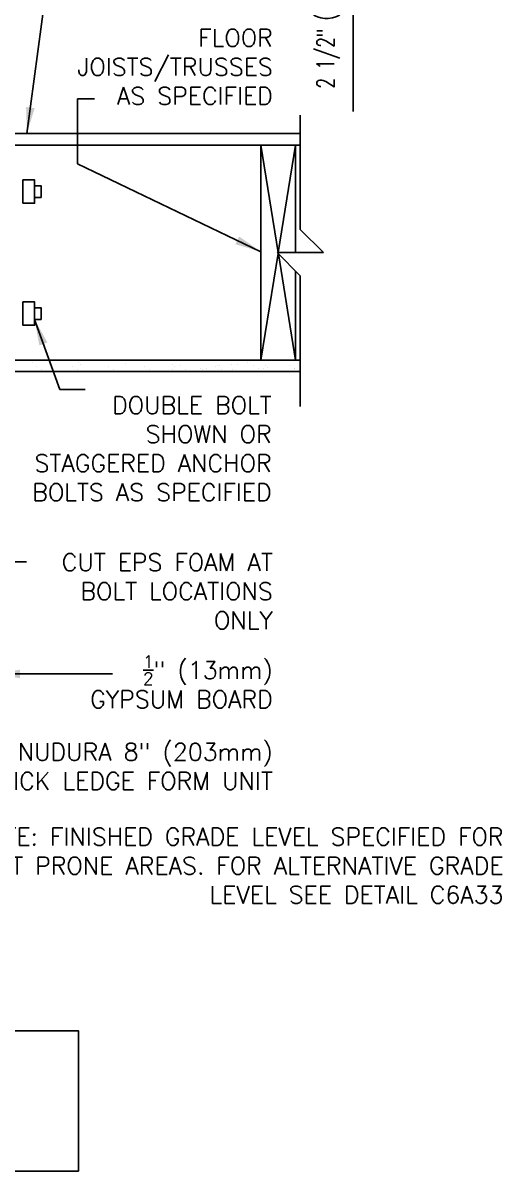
# Model space of a CAD drawing. Header units: inches. Extents: x 138.2 to 198.9, y -60.8 to 16.2.
# Drawn here: x 173.16 to 193.8, y -60.79 to -11.37 of the extents above; entities that cross this region are included whole.
import ezdxf

# ---------------------------------------------------------------- set-up
doc = ezdxf.new("R2010")
doc.units = ezdxf.units.IN
doc.header["$LTSCALE"] = 0.5
doc.header["$MEASUREMENT"] = 0
for name, color, linetype in [('HATCH', 12, 'Continuous'), ('LINE18', 9, 'Continuous'), ('line25', 2, 'Continuous'), ('LINE9', 9, 'Continuous'), ('TEXT', 4, 'Continuous')]:
    doc.layers.add(name, color=color, linetype=linetype)
doc.styles.add('DIM', font='romans.shx', dxfattribs={"width": 0.7})
doc.styles.add('ROMANS', font='romans.shx', dxfattribs={"height": 1.125})
doc.dimstyles.new('ext_12', dxfattribs={"dimscale": 12, "dimtxt": 0.09375, "dimasz": 0.09375, "dimexe": 0.09375, "dimexo": 0.0625, "dimgap": 0.0625, "dimtad": 1, "dimdec": 1, "dimzin": 3, "dimdsep": 46, "dimlunit": 4, "dimtxsty": 'DIM', "dimcen": 0.09, "dimdle": 0.09375, "dimclrt": 4, "dimadec": 0, "dimazin": 0, "dimtfac": 1, "dimtdec": 1, "dimtmove": 2, "dimatfit": 3, "dimfxl": 1, "dimfrac": 2, "dimtolj": 1, "dimtzin": 0, "dimarcsym": 0})
doc.dimstyles.new('ext_8', dxfattribs={"dimscale": 8, "dimtxt": 0.09375, "dimasz": 0.09375, "dimexe": 0.09375, "dimexo": 0.0625, "dimgap": 0.0625, "dimtad": 1, "dimdec": 1, "dimzin": 3, "dimdsep": 46, "dimlunit": 4, "dimtxsty": 'DIM', "dimcen": 0.09, "dimdle": 0.09375, "dimclrt": 4, "dimadec": 0, "dimazin": 0, "dimtfac": 1, "dimtdec": 1, "dimtmove": 2, "dimatfit": 3, "dimfxl": 1, "dimfrac": 2, "dimtolj": 1, "dimtzin": 0, "dimarcsym": 0})

# ---------------------------------------------------------------- blocks, each defined once
blk = doc.blocks.new('*D5')
at = {"layer": 'Defpoints', "color": 0, "transparency": 16777216}
for p in [(187.384, 0.415), (189.634, -1.585), (190.549, -1.585)]:
    blk.add_point(p, dxfattribs=at)
at = {"layer": 'TEXT', "color": 0, "lineweight": -2, "transparency": 16777216}
for p, q in [((190.549, 1.165), (190.549, 1.915)), ((187.884, 0.415), (191.299, 0.415)), ((190.549, 0.415), (190.549, -1.585)), ((190.549, 0.415), (190.549, -1.585)), ((190.549, -0.585), (187.384, -5.582)), ((190.134, -1.585), (191.299, -1.585)), ((190.549, -2.335), (190.549, -3.085)), ((187.384, -5.582), (187.384, -15.182))]:
    blk.add_line(p, q, dxfattribs=at)
at = {"layer": 'TEXT', "color": 0, "transparency": 16777216}
for points in [[(190.424, 1.165), (190.674, 1.165), (190.549, 0.415)], [(190.424, -2.335), (190.674, -2.335), (190.549, -1.585)]]:
    blk.add_solid(points, dxfattribs=at)
at = {"layer": 'TEXT', "color": 4, "transparency": 16777216, "insert": (186.313, -10.382), "char_height": 0.75, "attachment_point": 5, "rotation": 90, "style": 'DIM'}
blk.add_mtext('\\A1;2 1/2" (64mm) MIN.', dxfattribs=at)

msp = doc.modelspace()

# ---------------------------------------------------------------- linework, layer by layer
at = {"layer": 'HATCH'}
for p, q in [((183.406, -16.625), (184.156, -21.25)), ((184.906, -16.625), (184.156, -21.25)), ((184.149, -21.294), (183.406, -25.875)), ((184.166, -21.311), (184.906, -25.875)), ((173.556, -25.981), (173.556, -25.981)), ((173.608, -25.91), (173.608, -25.91)), ((173.681, -25.907), (173.681, -25.907)), ((173.737, -26.142), (173.737, -26.142)), ((173.868, -25.876), (173.868, -25.876)), ((174.99, -25.891), (174.99, -25.891)), ((175.294, -26.139), (175.294, -26.139)), ((175.557, -25.998), (175.557, -25.998)), ((175.649, -26.082), (175.649, -26.082)), ((176.269, -25.897), (176.269, -25.897)), ((176.851, -26.136), (176.851, -26.136)), ((177.587, -26.042), (177.587, -26.042)), ((178.408, -26.133), (178.408, -26.133)), ((179.588, -26.059), (179.588, -26.059)), ((179.68, -26.144), (179.68, -26.144)), ((179.965, -26.131), (179.965, -26.131)), ((181.465, -26.17), (181.465, -26.17)), ((181.522, -26.128), (181.522, -26.128)), ((181.618, -26.104), (181.618, -26.104)), ((182.144, -26.081), (182.144, -26.081)), ((182.404, -26.047), (182.404, -26.047)), ((182.811, -25.993), (182.811, -25.993)), ((183.079, -26.125), (183.079, -26.125)), ((183.49, -25.904), (183.49, -25.904)), ((183.619, -26.121), (183.619, -26.121)), ((184.636, -26.122), (184.636, -26.122)), ((173.947, -26.276), (173.947, -26.276)), ((175.504, -26.273), (175.504, -26.273)), ((175.666, -26.359), (175.666, -26.359)), ((176.975, -26.343), (176.975, -26.343)), ((177.062, -26.271), (177.062, -26.271)), ((178.254, -26.349), (178.254, -26.349)), ((178.619, -26.268), (178.619, -26.268)), ((179.604, -26.3), (179.604, -26.3)), ((180.119, -26.347), (180.119, -26.347)), ((180.176, -26.265), (180.176, -26.265)), ((180.798, -26.258), (180.798, -26.258)), ((180.913, -26.283), (180.913, -26.283)), ((181.059, -26.224), (181.059, -26.224)), ((181.733, -26.262), (181.733, -26.262)), ((182.192, -26.29), (182.192, -26.29)), ((183.29, -26.259), (183.29, -26.259)), ((183.543, -26.241), (183.543, -26.241)), ((183.711, -26.205), (183.711, -26.205)), ((184.847, -26.256), (184.847, -26.256)), ((184.851, -26.224), (184.851, -26.224))]:
    msp.add_line(p, q, dxfattribs=at)
at = {"layer": 'LINE18'}
for points in [[(173.156, -19.125), (173.656, -19.125), (173.656, -18.125), (173.156, -18.125)], [(173.156, -23.375), (173.656, -23.375), (173.656, -24.375), (173.156, -24.375)]]:
    msp.add_lwpolyline(points, close=True, dxfattribs=at)
for points in [[(173.656, -18.875), (173.937, -18.875), (173.937, -18.375), (173.656, -18.375)], [(173.656, -23.625), (173.937, -23.625), (173.937, -24.125), (173.656, -24.125)]]:
    msp.add_lwpolyline(points, dxfattribs=at)
at = {"layer": 'line25'}
for p, q in [((171.406, -16.625), (185.105, -16.625)), ((183.406, -25.875), (183.406, -16.625)), ((184.906, -21.25), (184.906, -16.625)), ((184.906, -25.875), (184.906, -22.051)), ((171.406, -25.875), (185.105, -25.875))]:
    msp.add_line(p, q, dxfattribs=at)
at = {"layer": 'LINE9'}
for p, q in [((185.105, -20.25), (185.105, -15.33)), ((171.406, -16.125), (185.105, -16.125)), ((186.105, -21.25), (185.105, -20.25)), ((185.105, -21.25), (184.105, -21.25)), ((184.105, -21.25), (185.105, -22.25)), ((185.105, -21.25), (186.105, -21.25)), ((185.105, -27.875), (185.105, -22.25)), ((171.406, -26.375), (185.105, -26.375))]:
    msp.add_line(p, q, dxfattribs=at)
at = {"layer": 'TEXT'}
msp.add_line((175.512, -14.632), (176.242, -14.632), dxfattribs=at)
msp.add_lwpolyline([(157.887, -54.747), (175.547, -54.747), (175.547, -60.785), (157.887, -60.785)], dxfattribs=at)

# ---------------------------------------------------------------- texts
at = {"layer": 'TEXT', "char_height": 0.75, "attachment_point": 6, "style": 'ROMANS'}
for s, insert, width in [('\\A1;FLOOR JOISTS/TRUSSES \\PAS SPECIFIED', (183.925, -13.257), 11.43486), ('DOUBLE BOLT SHOWN OR STAGGERED ANCHOR BOLTS AS SPECIFIED', (183.876, -29.692), 11.43486), ('CUT EPS FOAM AT BOLT LOCATIONS ONLY ', (183.925, -35.829), 11.43486), ('\\A1;{\\H0.7x;\\S1/2;}" (13mm) GYPSUM BOARD', (183.925, -39.725), 10.73552), ('NUDURA 8" (203mm) BRICK LEDGE FORM UNIT', (183.925, -43.37), 14.1509), ('\\A1;NOTE: FINISHED GRADE LEVEL SPECIFIED FOR FROST PRONE AREAS. FOR ALTERNATIVE GRADE LEVEL SEE DETAIL C6A33', (193.865, -47.643), 27.2137)]:
    msp.add_mtext(s, dxfattribs=dict(at, insert=insert, width=width))

# ---------------------------------------------------------------- dimensions: what is measured, and where the dimension line sits
at = {"layer": 'TEXT'}
dim = msp.add_linear_dim(base=(190.549, -1.585), p1=(187.384, 0.415), p2=(189.634, -1.585), angle=270, text='2 1/2" (64mm) MIN.', dimstyle='ext_8', override={"dimtmove": 1}, dxfattribs=at)
dim.commit()
dim.dimension.update_dxf_attribs({"geometry": '*D5', "text_midpoint": (187.384, -6.082), "dimtype": 160})

# ---------------------------------------------------------------- leaders
for points in [[(173.327, -16.125), (174.242, -9.306), (176.842, -9.306)], [(183.406, -21.211), (175.512, -17.425), (175.512, -14.632)], [(173.656, -24.125), (174.745, -27.149), (175.841, -27.149)], [(170.093, -27.187), (172.48, -34.567), (173.314, -34.567)], [(171.906, -39.389), (177.019, -39.389)]]:
    msp.add_leader(points, dimstyle='ext_12', override={"dimgap": 0.0625, "dimtad": 0}, dxfattribs=at)

doc.saveas('drawing.dxf')
